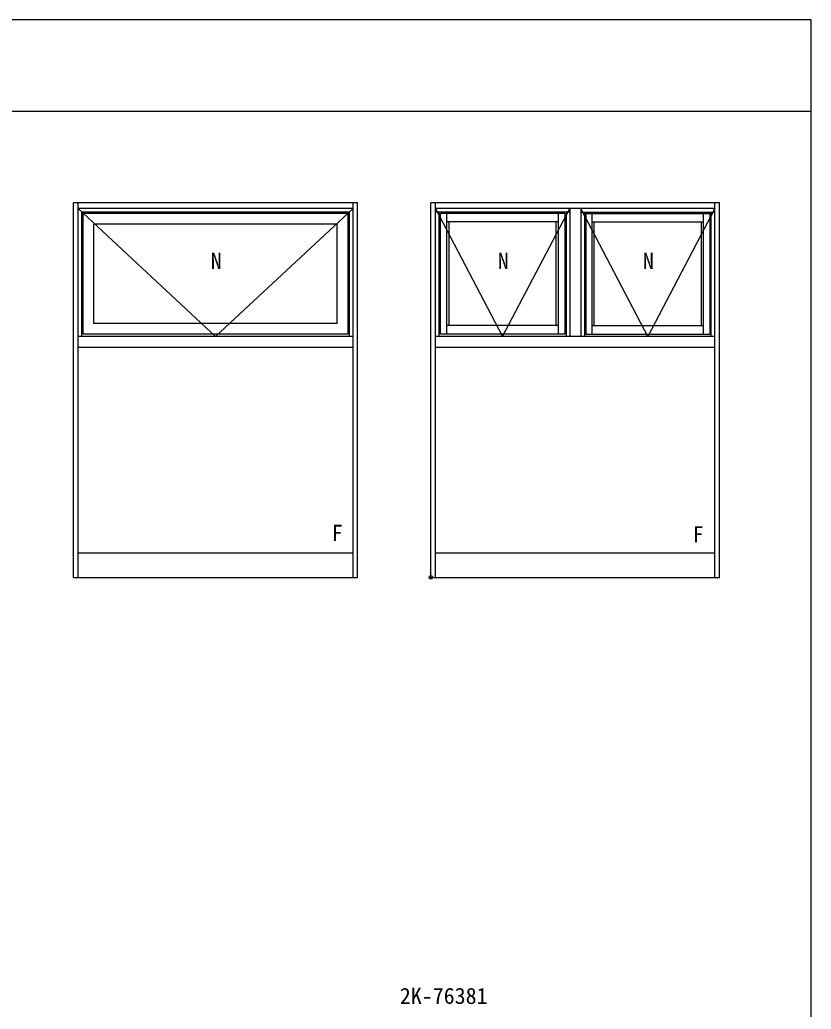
# Model space of a CAD drawing. Units: millimetres, scale not verified. Extents: x -438 to 438, y -344 to 341.
# Drawn here: x 221.6 to 437.5, y 36.3 to 306.4 of the extents above; entities that cross this region are included whole.
import ezdxf
from ezdxf.enums import TextEntityAlignment as Align

# ---------------------------------------------------------------- set-up
doc = ezdxf.new("R2010")
doc.units = ezdxf.units.MM
doc.header["$LTSCALE"] = 2
doc.header["$PDMODE"] = 32
doc.header["$PDSIZE"] = 1
for name, color, linetype in [('0-5_YKK_A1', 4, 'Continuous'), ('0-6_YKK_D', 6, 'Continuous'), ('0-7_YKK_ZWAK', 7, 'Continuous')]:
    doc.layers.add(name, color=color, linetype=linetype)
doc.styles.add('ＭＳ ゴシック', font='')
doc.styles.get('ＭＳ ゴシック').set_extended_font_data('MS Gothic')

msp = doc.modelspace()

# ---------------------------------------------------------------- linework, layer by layer
at = {"layer": '0-5_YKK_A1'}
for p, q in [((236.25, 154.15), (236.25, 256.4)), ((313.75, 256.4), (236.25, 256.4)), ((237.5, 154.15), (237.5, 256.4)), ((312.5, 254.9), (237.5, 254.9)), ((312.5, 154.15), (312.5, 256.4)), ((313.75, 154.15), (313.75, 256.4)), ((333.75, 154.15), (333.75, 256.4)), ((412.5, 256.4), (333.75, 256.4)), ((335, 154.15), (335, 256.4)), ((411.25, 254.9), (335, 254.9)), ((371.625, 254.9), (371.625, 219.9)), ((374.625, 254.9), (374.625, 219.9)), ((411.25, 154.15), (411.25, 256.4)), ((412.5, 154.15), (412.5, 256.4)), ((311.5, 253.9), (238.5, 253.9)), ((238.5, 219.9), (238.5, 253.9)), ((311.15, 253.55), (238.85, 253.55)), ((238.85, 220.55), (238.85, 253.55)), ((311.15, 220.55), (311.15, 253.55)), ((311.5, 219.9), (311.5, 253.9)), ((371.625, 253.9), (335, 253.9)), ((336, 219.9), (336, 253.9)), ((370.275, 253.55), (336.35, 253.55)), ((336.35, 220.55), (336.35, 253.55)), ((338.1, 220.55), (338.1, 253.55)), ((368.525, 220.55), (368.525, 253.55)), ((370.275, 253.55), (370.275, 220.55)), ((370.625, 253.9), (370.625, 219.9)), ((374.625, 253.9), (411.25, 253.9)), ((375.625, 253.9), (375.625, 219.9)), ((375.975, 253.55), (409.9, 253.55)), ((375.975, 253.55), (375.975, 220.55)), ((377.725, 220.55), (377.725, 253.55)), ((408.15, 220.55), (408.15, 253.55)), ((409.9, 220.55), (409.9, 253.55)), ((410.25, 219.9), (410.25, 253.9)), ((308.2, 250.6), (241.8, 250.6)), ((241.8, 223.5), (241.8, 250.6)), ((308.2, 223.5), (308.2, 250.6)), ((368.525, 251.2), (338.1, 251.2)), ((338.7, 222.9), (338.7, 251.2)), ((367.925, 222.9), (367.925, 251.2)), ((377.725, 251.2), (408.15, 251.2)), ((378.325, 222.9), (378.325, 251.2)), ((407.55, 222.9), (407.55, 251.2)), ((308.2, 223.5), (241.8, 223.5)), ((368.525, 222.9), (338.1, 222.9)), ((377.725, 222.9), (408.15, 222.9)), ((312.5, 219.9), (237.5, 219.9)), ((311.15, 220.55), (238.85, 220.55)), ((411.25, 219.9), (335, 219.9)), ((370.275, 220.55), (336.35, 220.55)), ((375.975, 220.55), (409.9, 220.55)), ((312.5, 216.9), (237.5, 216.9)), ((411.25, 216.9), (335, 216.9)), ((237.5, 160.9), (312.5, 160.9)), ((335, 160.9), (411.25, 160.9)), ((236.25, 154.15), (237.5, 154.15)), ((237.5, 154.15), (312.5, 154.15)), ((312.5, 154.15), (313.75, 154.15)), ((333.75, 154.15), (335, 154.15)), ((335, 154.15), (411.25, 154.15)), ((411.25, 154.15), (412.5, 154.15))]:
    msp.add_line(p, q, dxfattribs=at)
for points in [[(237.5, 254.9), (275, 219.9), (312.5, 254.9)], [(335, 254.9), (353.313, 219.9), (371.625, 254.9)], [(411.25, 254.9), (392.938, 219.9), (374.625, 254.9)]]:
    msp.add_lwpolyline(points, dxfattribs=at)
msp.add_point((333.75, 154.15), dxfattribs=at)
at = {"layer": '0-7_YKK_ZWAK'}
for p, q in [((437.5, 306.4), (-437.5, 306.4)), ((437.5, 281.4), (-437.5, 281.4))]:
    msp.add_line(p, q, dxfattribs=at)
msp.add_lwpolyline([(-437.5, -343.6), (437.5, -343.6), (437.5, 306.4)], dxfattribs=at)

# ---------------------------------------------------------------- texts
at = {"layer": '0-5_YKK_A1', "style": 'ＭＳ ゴシック'}
for s, p in [('N', (273.693, 237.058)), ('N', (352, 237.058)), ('N', (391.583, 237.058)), ('F', (306.704, 162.81)), ('F', (405.163, 162.431))]:
    msp.add_text(s, height=4.399, dxfattribs=at).set_placement(p, align=Align.BOTTOM_LEFT)
at = {"layer": '0-6_YKK_D', "style": 'ＭＳ ゴシック'}
msp.add_text('2K-76381', height=4.399, dxfattribs=at).set_placement((325.266, 36.402), align=Align.BOTTOM_LEFT)

doc.saveas('drawing.dxf')
